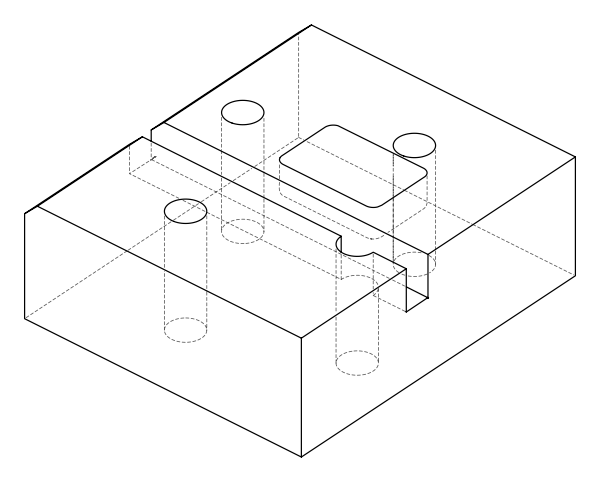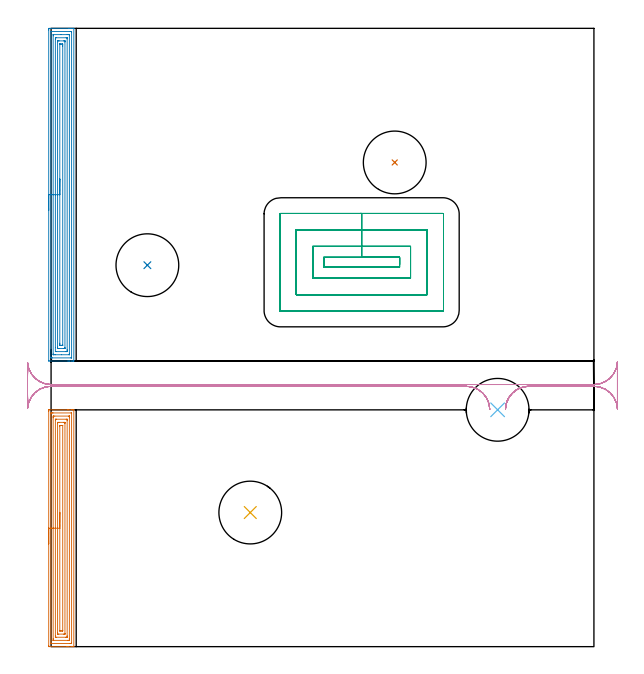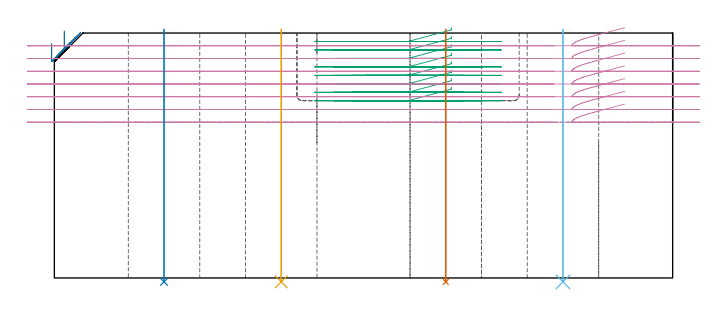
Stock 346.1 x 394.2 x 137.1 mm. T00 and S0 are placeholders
(PLAN: 8 operations, 3 tool changes, 48.5 min)
(1 AREA_MILL | FG_CHAMFER_SURFACE | UGT0205_001 | 7.54 min | 20270 mm3)
(2 AREA_MILL_1 | FG_CHAMFER_SURFACE_1 | UGT0205_001 | 10.47 min | 28093 mm3)
(3 MILL_RECTANGULAR_POCKET | POCKET_RECTANGULAR_STRAIGHT | UGT0201_095 | Follow Part, ap 5, ae 75% | 15.17 min | 383617 mm3)
(4 MILL_RECTANGULAR_SLOT | SLOT_RECTANGULAR | UGT0201_018 | Follow Part, ap 7.5, ae 75% | 13.02 min | 559743 mm3)
(5 INDEXABLE_INSERT_DRILL_THROUGH_HOLE_FROM_SOLID | STEP1HOLE | NXT0302_035 | 0.57 min | 172227 mm3)
(6 INDEXABLE_INSERT_DRILL_THROUGH_HOLE_FROM_SOLID_1 | STEP1HOLE_1 | NXT0302_035 | 0.57 min | 116418 mm3)
(7 INDEXABLE_INSERT_DRILL_THROUGH_HOLE_FROM_SOLID_2 | STEP1HOLE_2 | NXT0302_035 | 0.57 min | 172214 mm3)
(8 INDEXABLE_INSERT_DRILL_THROUGH_HOLE_FROM_SOLID_3 | STEP1HOLE_3 | NXT0302_035 | 0.57 min | 172249 mm3)
(TOOL UGT0205_001 | Chamfer Mill 20 x 3 x 45 deg. | D20 FL50 Z2)
(TOOL UGT0201_095 | End mill 20 mm | D20 R3 FL38 Z4)
(TOOL UGT0201_018 | End mill 30 mm | D30 FL50 Z4)
(TOOL NXT0302_035 | Index. Insert Drill 40mm [880-D4000L40-05] | D40 PA176 FL200 Z2)
(OP 1 AREA_MILL)
G17 G21 G94 G90
T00 M6
G54
G17 G0 G90 X-1.5 Y65.5 S1061 M3
G43 Z147.1 H0
Z131.1
G94 G1 Y65.538 Z130.228 F250.
Y65.652 Z129.363
Y65.841 Z128.512
Y66.103 Z127.68
Y66.437 Z126.874
Y66.84 Z126.1
Y67.308 Z125.364
Y67.84 Z124.672
Y68.429 Z124.029
Y69.072 Z123.44
Y69.764 Z122.908
Y70.5 Z122.44
Y71.274 Z122.037
Y72.08 Z121.703
Y72.912 Z121.441
Y73.764 Z121.252
Y74.628 Z121.138
Y75.5 Z121.1
Y150.004
X-1.499 Y150.405 Z121.101
X-1.495 Y150.89 Z121.103
X-1.492 Y150.991 Z121.106
X-1.014 Y151. Z121.583
X10.478 Z133.072
X11.066 Z133.663
X11.362 Z133.959
X13.13 Z135.724
X13.722 Z136.321
X14.014 Z136.613
X14.175 Z136.774
X14.486 Y150.993 Z137.077
X14.497 Y150.991 Z137.088
X14.5 Y150.851 Z137.1
Y0.149
X14.497 Y0.009 Z137.088
X14.486 Y0.007 Z137.077
X14.174 Y0. Z136.773
X13.722 Z136.321
X13.13 Z135.724
X11.066 Z133.663
X10.478 Z133.072
X9.888 Z132.483
X-1.309 Y0.001 Z121.288
X-1.492 Y0.01 Z121.105
X-1.499 Y0.193 Z121.099
X-1.5 Y0.595 Z121.1
Y75.5
X-0.086 Z122.514
Y148.621
X-0.084 Y148.833 Z122.516
X-0.081 Y148.939 Z122.519
X-0.079 Y148.983 Z122.521
X0.004 Y148.99 Z122.604
X0.381 Y148.998 Z122.981
X0.754 Y148.999 Z123.354
X1.263 Y149. Z123.863
X12.755 Y148.999 Z135.355
X12.971 Y148.995 Z135.571
X13.068 Y148.99 Z135.668
X13.079 Y148.987 Z135.679
X13.081 Y148.973 Z135.681
X13.084 Y148.93 Z135.684
X13.085 Y148.842 Z135.685
X13.086 Y148.666 Z135.686
Y2.379
X13.084 Y2.167 Z135.684
X13.081 Y2.061 Z135.681
X13.079 Y2.017 Z135.679
X12.996 Y2.01 Z135.596
X12.619 Y2.002 Z135.219
X12.246 Y2.001 Z134.846
X11.737 Y2. Z134.337
X0.245 Y2.001 Z122.845
X0.029 Y2.005 Z122.629
X-0.068 Y2.01 Z122.532
X-0.079 Y2.013 Z122.521
X-0.081 Y2.027 Z122.519
X-0.084 Y2.07 Z122.516
X-0.085 Y2.158 Z122.515
X-0.086 Y2.334 Z122.514
Y75.5
X1.328 Z123.928
X1.329 Y145.946 Z123.929
Y146.258
X1.334 Y146.838 Z123.934
X1.335 Y146.985 Z123.935
X1.482 Y146.995 Z124.082
X1.638 Y146.998 Z124.238
X2.362 Y147. Z124.962
X11.362 Y146.999 Z133.962
X11.522 Y146.997 Z134.122
X11.629 Y146.993 Z134.229
X11.663 Y146.99 Z134.263
X11.666 Y146.978 Z134.266
X11.668 Y146.942 Z134.268
X11.67 Y146.838 Z134.27
X11.671 Y146.525 Z134.271
X11.672 Y145.946 Z134.272
X11.671 Y5.054 Z134.271
X11.67 Y4.742 Z134.27
X11.666 Y4.162 Z134.266
X11.664 Y4.016 Z134.264
X11.518 Y4.005 Z134.118
X11.362 Y4.002 Z133.962
X10.638 Y4. Z133.238
X1.638 Y4.001 Z124.238
X1.478 Y4.003 Z124.078
X1.371 Y4.007 Z123.971
X1.337 Y4.01 Z123.937
X1.334 Y4.022 Z123.934
X1.332 Y4.058 Z123.932
X1.33 Y4.162 Z123.93
X1.329 Y4.475 Z123.929
X1.328 Y5.054 Z123.928
Y75.5
X2.743 Z125.343
Y144.163
X2.744 Y144.831 Z125.344
X2.747 Y144.927 Z125.347
X2.749 Y144.978 Z125.349
X2.785 Y144.99 Z125.385
X2.991 Y144.994 Z125.591
X3.406 Y145. Z126.006
X3.46 Z126.06
X9.648 Z132.248
X10.023 Y144.997 Z132.623
X10.211 Y144.992 Z132.811
X10.251 Y144.989 Z132.851
X10.253 Y144.958 Z132.853
X10.255 Y144.902 Z132.855
X10.257 Y144.385 Z132.857
Y144.163
Y6.837
X10.256 Y6.17 Z132.856
X10.253 Y6.073 Z132.853
X10.251 Y6.022 Z132.851
X10.215 Y6.01 Z132.815
X10.009 Y6.006 Z132.609
X9.594 Y6. Z132.194
X9.54 Z132.14
X3.352 Z125.952
X2.977 Y6.003 Z125.577
X2.789 Y6.008 Z125.389
X2.749 Y6.011 Z125.349
X2.747 Y6.042 Z125.347
X2.745 Y6.098 Z125.345
X2.743 Y6.615 Z125.343
Y6.837
Y75.5
X4.157 Z126.757
Y142.514
X4.158 Y142.648 Z126.758
X4.162 Y142.917 Z126.762
X4.164 Y142.986 Z126.764
X4.176 Y142.99 Z126.776
X4.213 Y142.995 Z126.813
X4.29 Y142.998 Z126.89
X4.559 Y143. Z127.159
X5.174 Z127.774
X8.095 Z130.695
X8.71 Y142.999 Z131.31
X8.798 Y142.997 Z131.398
X8.823 Y142.994 Z131.423
X8.832 Y142.992 Z131.432
X8.836 Y142.96 Z131.436
X8.84 Y142.782 Z131.44
X8.842 Y142.514 Z131.442
X8.843 Y142.379 Z131.443
Y8.487
X8.842 Y8.352 Z131.442
X8.838 Y8.083 Z131.438
X8.836 Y8.014 Z131.436
X8.824 Y8.01 Z131.424
X8.787 Y8.005 Z131.387
X8.71 Y8.002 Z131.31
X8.441 Y8. Z131.041
X7.826 Z130.426
X4.905 Z127.505
X4.29 Y8.001 Z126.89
X4.202 Y8.003 Z126.802
X4.177 Y8.006 Z126.777
X4.168 Y8.008 Z126.768
X4.164 Y8.04 Z126.764
X4.16 Y8.218 Z126.76
X4.158 Y8.486 Z126.758
X4.157 Y8.621 Z126.757
Y75.5
X5.571 Z128.171
X5.572 Y140.596 Z128.172
X5.573 Y140.841 Z128.173
X5.576 Y140.963 Z128.176
X5.578 Y140.986 Z128.178
X5.601 Y140.99 Z128.201
X5.66 Y140.997 Z128.26
X6.058 Y140.999 Z128.658
X6.541 Y141. Z129.141
X6.942 Z129.542
X7.426 Y140.999 Z130.026
X7.427 Y140.998 Z130.027
X7.428 Y140.997 Z130.028
Y10.404
X7.426 Y10.159 Z130.026
X7.424 Y10.037 Z130.024
X7.422 Y10.014 Z130.022
X7.399 Y10.01 Z129.999
X7.34 Y10.003 Z129.94
X6.942 Y10.001 Z129.542
X6.459 Y10. Z129.059
X6.058 Z128.658
X5.574 Y10.001 Z128.174
X5.573 Y10.002 Z128.173
X5.572 Y10.003 Z128.172
X5.571 Y75.5 Z128.171
Y76.372 Z128.209
Y77.236 Z128.323
Y78.088 Z128.512
Y78.92 Z128.774
Y79.726 Z129.108
Y80.5 Z129.511
Y81.236 Z129.98
Y81.928 Z130.511
Y82.571 Z131.1
Y83.16 Z131.743
Y83.692 Z132.435
Y84.16 Z133.171
Y84.563 Z133.945
Y84.897 Z134.751
Y85.159 Z135.583
Y85.348 Z136.435
Y85.462 Z137.3
Y85.5 Z138.171
G0 Z147.1
M5
M2
(OP 2 AREA_MILL_1)
G17 G21 G94 G90
T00 M6
G54
G17 G0 G90 X-1.5 Y278.15 S1061 M3
G43 Z147.1 H0
Z131.1
G94 G1 Y278.188 Z130.228 F250.
Y278.302 Z129.364
Y278.491 Z128.512
Y278.753 Z127.68
Y279.087 Z126.874
Y279.49 Z126.1
Y279.959 Z125.364
Y280.49 Z124.672
Y281.079 Z124.029
Y281.722 Z123.44
Y282.414 Z122.909
Y283.15 Z122.44
Y283.924 Z122.037
Y284.73 Z121.703
Y285.562 Z121.441
Y286.414 Z121.252
Y287.278 Z121.138
Y288.15 Z121.1
Y393.178
X-1.499 Y393.58 Z121.101
X-1.495 Y394.067 Z121.103
X-1.492 Y394.191 Z121.106
X-1.014 Y394.196 Z121.584
X-0.4 Y394.2 Z122.197
X11.362 Z133.956
X11.903 Z134.5
X12.246 Z134.842
X12.787 Z135.383
X13.13 Z135.725
X13.815 Z136.414
X14.123 Z136.723
X14.483 Y394.192 Z137.075
X14.505 Y394.19 Z137.095
X14.5 Y394.031 Z137.1
Y182.273
X14.497 Y182.109 Z137.088
X14.483 Y182.108 Z137.074
X14.123 Y182.1 Z136.723
X13.814 Z136.414
X13.13 Z135.725
X11.903 Z134.5
X11.362 Z133.956
X10.749 Z133.344
X-1.285 Y182.101 Z121.312
X-1.492 Y182.11 Z121.106
X-1.499 Y182.317 Z121.099
X-1.5 Y288.15 Z121.1
X-0.086 Z122.514
Y392.006
X-0.085 Y392.112 Z122.515
X-0.082 Y392.164 Z122.518
X-0.08 Y392.183 Z122.52
X-0.05 Y392.19 Z122.55
X0.353 Y392.199 Z122.953
X12.246 Y392.2 Z134.846
X12.728 Y392.199 Z135.328
X12.967 Y392.193 Z135.567
X13.079 Y392.187 Z135.679
X13.085 Y391.838 Z135.685
X13.086 Y391.793 Z135.686
Y184.294
X13.085 Y184.188 Z135.685
X13.082 Y184.136 Z135.682
X13.08 Y184.117 Z135.68
X13.049 Y184.11 Z135.649
X12.647 Y184.101 Z135.247
X0.754 Y184.1 Z123.354
X0.272 Y184.101 Z122.872
X0.033 Y184.107 Z122.633
X-0.079 Y184.113 Z122.521
X-0.085 Y184.462 Z122.515
X-0.086 Y184.507 Z122.514
Y288.15
X1.328 Z123.928
X1.329 Y389.425 Z123.929
X1.333 Y390.006 Z123.933
X1.335 Y390.162 Z123.935
X1.338 Y390.19 Z123.938
X1.383 Y390.194 Z123.983
X1.448 Y390.199 Z124.048
X6.308 Y390.2 Z128.908
X10.286 Z132.886
X11.171 Y390.199 Z133.771
X11.362 Y390.196 Z133.962
X11.553 Y390.19 Z134.153
X11.665 Y390.185 Z134.265
X11.667 Y390.11 Z134.267
X11.669 Y390.006 Z134.269
X11.671 Y389.694 Z134.271
Y186.875
X11.667 Y186.294 Z134.267
X11.664 Y186.139 Z134.264
X11.662 Y186.11 Z134.262
X11.617 Y186.106 Z134.217
X11.552 Y186.102 Z134.152
X6.692 Y186.1 Z129.292
X2.714 Z125.314
X1.829 Y186.101 Z124.429
X1.638 Y186.104 Z124.238
X1.447 Y186.11 Z124.047
X1.335 Y186.115 Z123.935
X1.333 Y186.19 Z123.933
X1.331 Y186.294 Z123.931
X1.329 Y186.606 Z123.929
X1.328 Y288.15 Z123.928
X2.743 Z125.343
Y387.103
X2.744 Y387.326 Z125.344
X2.749 Y387.99 Z125.349
X2.764 Y388.19 Z125.364
X3.425 Y388.2 Z126.025
X9.613 Z132.213
X10.03 Y388.195 Z132.63
X10.237 Y388.19 Z132.837
X10.251 Y388.185 Z132.851
X10.254 Y388.168 Z132.854
X10.256 Y388.132 Z132.856
X10.257 Y388.079 Z132.857
Y387.549
Y189.197
X10.256 Y188.974 Z132.856
X10.251 Y188.31 Z132.851
X10.236 Y188.11 Z132.836
X9.575 Y188.1 Z132.175
X3.387 Z125.987
X2.97 Y188.105 Z125.57
X2.763 Y188.11 Z125.363
X2.749 Y188.115 Z125.349
X2.746 Y188.132 Z125.346
X2.744 Y188.169 Z125.344
X2.743 Y190.761 Z125.343
Y288.15
X4.157 Z126.757
Y385.673
X4.159 Y385.808 Z126.759
X4.164 Y386.077 Z126.764
X4.174 Y386.191 Z126.774
X4.209 Y386.194 Z126.809
X4.29 Y386.197 Z126.89
X4.521 Y386.2 Z127.121
X5.174 Z127.774
X8.056 Z130.656
X8.71 Y386.197 Z131.31
X8.803 Y386.194 Z131.403
X8.828 Y386.191 Z131.428
X8.836 Y386.182 Z131.436
X8.838 Y386.122 Z131.438
X8.841 Y385.943 Z131.441
X8.843 Y385.674 Z131.443
Y385.539
Y190.627
X8.841 Y190.492 Z131.441
X8.836 Y190.223 Z131.436
X8.826 Y190.109 Z131.426
X8.791 Y190.107 Z131.391
X8.71 Y190.103 Z131.31
X8.479 Y190.101 Z131.079
X7.826 Y190.1 Z130.426
X4.944 Z127.544
X4.29 Y190.103 Z126.89
X4.197 Y190.107 Z126.797
X4.172 Y190.11 Z126.772
X4.164 Y190.118 Z126.764
X4.162 Y190.178 Z126.762
X4.159 Y190.357 Z126.759
X4.157 Y190.896 Z126.757
Y288.15
X5.571 Z128.171
Y383.998
X5.573 Y384.121 Z128.173
X5.576 Y384.181 Z128.176
X5.578 Y384.189 Z128.178
X5.586 Y384.193 Z128.186
X5.617 Y384.198 Z128.217
X6.058 Y384.2 Z128.658
X6.499 Z129.099
X6.942 Y384.199 Z129.542
X7.387 Y384.196 Z129.987
X7.42 Y384.19 Z130.02
X7.423 Y384.16 Z130.023
X7.427 Y383.752 Z130.027
X7.428 Y383.26 Z130.028
X7.429 Y382.859 Z130.029
X7.428 Y192.302 Z130.028
X7.427 Y192.179 Z130.027
X7.424 Y192.119 Z130.024
X7.422 Y192.111 Z130.022
X7.414 Y192.107 Z130.014
X7.383 Y192.102 Z129.983
X6.942 Y192.1 Z129.542
X6.501 Z129.101
X6.058 Y192.101 Z128.658
X5.613 Y192.104 Z128.213
X5.58 Y192.11 Z128.18
X5.577 Y192.14 Z128.177
X5.573 Y192.548 Z128.173
X5.571 Y193.04 Z128.171
Y193.442
Y288.15
Y289.022 Z128.209
Y289.887 Z128.323
Y290.738 Z128.512
Y291.57 Z128.774
Y292.376 Z129.108
Y293.15 Z129.511
Y293.886 Z129.98
Y294.578 Z130.511
Y295.221 Z131.1
Y295.81 Z131.743
Y296.342 Z132.435
Y296.81 Z133.171
Y297.213 Z133.945
Y297.547 Z134.751
Y297.809 Z135.583
Y297.998 Z136.435
Y298.112 Z137.3
Y298.15 Z138.171
G0 Z147.1
M5
M2
(OP 3 MILL_RECTANGULAR_POCKET)
G17 G21 G94 G90
T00 M6
G54
G17 G0 G90 X222.2 Y243.523 S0 M3
G43 Z147.1 H0
Z140.1
G94 G1 Y248.2 Z138.847 F250.
X198. Z132.362
X173.8 F500.
Y241.9
X222.2
Y248.2
X198.
Y255.2
X166.8
Y234.9
X229.2
Y255.2
X198.
Y265.7
X156.3
Y224.4
X239.7
Y265.7
X198.
Y276.2
X146.2
G3 X145.8 Y275.8 R0.4
G1 Y214.3
G3 X146.2 Y213.9 R0.4
G1 X249.8
G3 X250.2 Y214.3 R0.4
G1 Y275.8
G3 X249.8 Y276.2 R0.4
G1 X198.
X197.
G0 X222.2 Y243.523 Z135.362
G1 Y248.2 Z134.109 F250.
X198. Z127.625
X173.8 F500.
Y241.9
X222.2
Y248.2
X198.
Y255.2
X166.8
Y234.9
X229.2
Y255.2
X198.
Y265.7
X156.3
Y224.4
X239.7
Y265.7
X198.
Y276.2
X146.2
G3 X145.8 Y275.8 R0.4
G1 Y214.3
G3 X146.2 Y213.9 R0.4
G1 X249.8
G3 X250.2 Y214.3 R0.4
G1 Y275.8
G3 X249.8 Y276.2 R0.4
G1 X198.
X197.
G0 X222.2 Y243.523 Z130.625
G1 Y248.2 Z129.372 F250.
X198. Z122.887
X173.8 F500.
Y241.9
X222.2
Y248.2
X198.
Y255.2
X166.8
Y234.9
X229.2
Y255.2
X198.
Y265.7
X156.3
Y224.4
X239.7
Y265.7
X198.
Y276.2
X146.2
G3 X145.8 Y275.8 R0.4
G1 Y214.3
G3 X146.2 Y213.9 R0.4
G1 X249.8
G3 X250.2 Y214.3 R0.4
G1 Y275.8
G3 X249.8 Y276.2 R0.4
G1 X198.
X197.
G0 X222.2 Y243.523 Z125.887
G1 Y248.2 Z124.634 F250.
X198. Z118.15
X173.8 F500.
Y241.9
X222.2
Y248.2
X198.
Y255.2
X166.8
Y234.9
X229.2
Y255.2
X198.
Y265.7
X156.3
Y224.4
X239.7
Y265.7
X198.
Y276.2
X146.2
G3 X145.8 Y275.8 R0.4
G1 Y214.3
G3 X146.2 Y213.9 R0.4
G1 X249.8
G3 X250.2 Y214.3 R0.4
G1 Y275.8
G3 X249.8 Y276.2 R0.4
G1 X198.
X197.
G0 X222.2 Y243.523 Z121.15
G1 Y248.2 Z119.897 F250.
X198. Z113.412
X173.8 F500.
Y241.9
X222.2
Y248.2
X198.
Y255.2
X166.8
Y234.9
X229.2
Y255.2
X198.
Y265.7
X156.3
Y224.4
X239.7
Y265.7
X198.
Y276.2
X146.2
G3 X145.8 Y275.8 R0.4
G1 Y214.3
G3 X146.2 Y213.9 R0.4
G1 X249.8
G3 X250.2 Y214.3 R0.4
G1 Y275.8
G3 X249.8 Y276.2 R0.4
G1 X198.
X197.
G0 X222.2 Y243.523 Z116.412
G1 Y248.2 Z115.159 F250.
X198. Z108.675
X173.8 F500.
Y241.9
X222.2
Y248.2
X198.
Y255.2
X166.8
Y234.9
X229.2
Y255.2
X198.
Y265.7
X156.3
Y224.4
X239.7
Y265.7
X198.
Y276.2
X146.2
G3 X145.8 Y275.8 R0.4
G1 Y214.3
G3 X146.2 Y213.9 R0.4
G1 X249.8
G3 X250.2 Y214.3 R0.4
G1 Y275.8
G3 X249.8 Y276.2 R0.4
G1 X198.
X197.
G0 X222.2 Y243.523 Z111.675
G1 Y248.2 Z110.422 F250.
X198. Z103.937
X173.8 F500.
Y241.9
X222.2
Y248.2
X198.
Y255.2
X166.8
Y234.9
X229.2
Y255.2
X198.
Y265.7
X156.3
Y224.4
X239.7
Y265.7
X198.
Y276.2
X146.2
G3 X145.8 Y275.8 R0.4
G1 Y214.3
G3 X146.2 Y213.9 R0.4
G1 X249.8
G3 X250.2 Y214.3 R0.4
G1 Y275.8
G3 X249.8 Y276.2 R0.4
G1 X198.
X197.
G0 X222.2 Y243.523 Z106.937
G1 Y248.2 Z105.684 F250.
X198. Z99.2
X173.8 F500.
Y241.9
X222.2
Y248.2
X198.
Y255.2
X166.8
Y234.9
X229.2
Y255.2
X198.
Y265.7
X156.3
Y224.4
X239.7
Y265.7
X198.
Y276.2
X146.2
G3 X145.8 Y275.8 R0.4
G1 Y214.3
G3 X146.2 Y213.9 R0.4
G1 X249.8
G3 X250.2 Y214.3 R0.4
G1 Y275.8
G3 X249.8 Y276.2 R0.4
G1 X198.
X197.
G0 Z147.1
M5
M2
(OP 4 MILL_RECTANGULAR_SLOT)
G17 G21 G94 G90
T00 M6
G54
G17 G0 G90 X319.209 Y166. S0 M3
G43 Z147.1 H0
Z140.1
G94 G1 X304.313 Z136.108 F250.
X303.243 Y165.934 Z135.821
X302.18 Y165.792 Z135.534
X301.13 Y165.574 Z135.246
X300.098 Y165.282 Z134.959
X299.09 Y164.917 Z134.672
X298.111 Y164.481 Z134.385
X297.165 Y163.976 Z134.097
X296.257 Y163.405 Z133.81
X295.393 Y162.77 Z133.523
X294.576 Y162.075 Z133.235
X293.811 Y161.324 Z132.948
X293.102 Y160.52 Z132.661
X292.452 Y159.668 Z132.373
X291.864 Y158.771 Z132.086
X291.342 Y157.834 Z131.799
X290.888 Y156.863 Z131.512
X290.504 Y155.862 Z131.224
X290.194 Y154.836 Z130.937
X289.957 Y153.79 Z130.65
X289.795 Y152.73 Z130.362
X289.71 Y151.661 Z130.075
X289.703 Y151.274 Z129.971
G2 X304.7 Y166. R15. F500.
G1 X346.1
G2 X361.09 Y151.548 R15.
G1 Y181.552
G2 X346.1 Y167.1 R15.
G1 X0.
G2 X-14.135 Y177.08 R15.
G1 X-14.163 Y177.089
G3 X-15. Y172.15 R15.
G1 Y160.946
G3 X-14.164 Y156.008 R15.
G1 X-14.136 Y156.018
G2 X0. Y166. R15.
G1 X264.7
G2 X279.697 Y151.274 R15.
G0 Z147.1
X319.209 Y166.
Z132.971
G1 X304.313 Z128.98 F250.
X303.243 Y165.934 Z128.692
X302.18 Y165.792 Z128.405
X301.13 Y165.574 Z128.118
X300.098 Y165.282 Z127.831
X299.09 Y164.917 Z127.543
X298.111 Y164.481 Z127.256
X297.165 Y163.976 Z126.969
X296.257 Y163.405 Z126.681
X295.393 Y162.77 Z126.394
X294.576 Y162.075 Z126.107
X293.811 Y161.324 Z125.82
X293.102 Y160.52 Z125.532
X292.452 Y159.668 Z125.245
X291.864 Y158.771 Z124.958
X291.342 Y157.834 Z124.67
X290.888 Y156.863 Z124.383
X290.504 Y155.862 Z124.096
X290.194 Y154.836 Z123.808
X289.957 Y153.79 Z123.521
X289.795 Y152.73 Z123.234
X289.71 Y151.661 Z122.947
X289.703 Y151.274 Z122.843
G2 X304.7 Y166. R15. F500.
G1 X346.1
G2 X361.09 Y151.548 R15.
G1 X361.1
Y181.552
X361.09
G2 X346.1 Y167.1 R15.
G1 X0.
G2 X-14.912 Y180.475 R15.
G1 X-14.942 Y180.478
G3 X-15. Y179.156 R15.
G1 Y153.919
G3 X-14.943 Y152.611 R15.
G1 X-14.913 Y152.614
G2 X0. Y166. R15.
G1 X264.7
G2 X279.697 Y151.274 R15.
G0 Z147.1
X319.209 Y166.
Z125.843
G1 X304.313 Z121.851 F250.
X303.243 Y165.934 Z121.564
X302.18 Y165.792 Z121.277
X301.13 Y165.574 Z120.989
X300.098 Y165.282 Z120.702
X299.09 Y164.917 Z120.415
X298.111 Y164.481 Z120.127
X297.165 Y163.976 Z119.84
X296.257 Y163.405 Z119.553
X295.393 Y162.77 Z119.266
X294.576 Y162.075 Z118.978
X293.811 Y161.324 Z118.691
X293.102 Y160.52 Z118.404
X292.452 Y159.668 Z118.116
X291.864 Y158.771 Z117.829
X291.342 Y157.834 Z117.542
X290.888 Y156.863 Z117.254
X290.504 Y155.862 Z116.967
X290.194 Y154.836 Z116.68
X289.957 Y153.79 Z116.393
X289.795 Y152.73 Z116.105
X289.71 Y151.661 Z115.818
X289.703 Y151.274 Z115.714
G2 X304.7 Y166. R15. F500.
G1 X346.1
G2 X361.09 Y151.548 R15.
G1 Y181.552
G2 X346.1 Y167.1 R15.
G1 X0.
G2 X-14.97 Y181.152 R15.
G1 X-15.
Y151.948
X-14.97
G2 X0. Y166. R15.
G1 X264.7
G2 X279.697 Y151.274 R15.
G0 Z147.1
X319.209 Y166.
Z118.714
G1 X304.313 Z114.723 F250.
X303.243 Y165.934 Z114.435
X302.18 Y165.792 Z114.148
X301.13 Y165.574 Z113.861
X300.098 Y165.282 Z113.573
X299.09 Y164.917 Z113.286
X298.111 Y164.481 Z112.999
X297.165 Y163.976 Z112.712
X296.257 Y163.405 Z112.424
X295.393 Y162.77 Z112.137
X294.576 Y162.075 Z111.85
X293.811 Y161.324 Z111.562
X293.102 Y160.52 Z111.275
X292.452 Y159.668 Z110.988
X291.864 Y158.771 Z110.701
X291.342 Y157.834 Z110.413
X290.888 Y156.863 Z110.126
X290.504 Y155.862 Z109.839
X290.194 Y154.836 Z109.551
X289.957 Y153.79 Z109.264
X289.795 Y152.73 Z108.977
X289.71 Y151.661 Z108.689
X289.703 Y151.274 Z108.586
G2 X304.7 Y166. R15. F500.
G1 X346.1
G2 X361.09 Y151.548 R15.
G1 Y181.552
G2 X346.1 Y167.1 R15.
G1 X0.
G2 X-14.97 Y181.152 R15.
G1 X-15.
Y151.948
X-14.97
G2 X0. Y166. R15.
G1 X264.7
G2 X279.697 Y151.274 R15.
G0 Z147.1
X319.209 Y166.
Z111.586
G1 X304.313 Z107.594 F250.
X303.243 Y165.934 Z107.307
X302.18 Y165.792 Z107.019
X301.13 Y165.574 Z106.732
X300.098 Y165.282 Z106.445
X299.09 Y164.917 Z106.158
X298.111 Y164.481 Z105.87
X297.165 Y163.976 Z105.583
X296.257 Y163.405 Z105.296
X295.393 Y162.77 Z105.008
X294.576 Y162.075 Z104.721
X293.811 Y161.324 Z104.434
X293.102 Y160.52 Z104.147
X292.452 Y159.668 Z103.859
X291.864 Y158.771 Z103.572
X291.342 Y157.834 Z103.285
X290.888 Y156.863 Z102.997
X290.504 Y155.862 Z102.71
X290.194 Y154.836 Z102.423
X289.957 Y153.79 Z102.135
X289.795 Y152.73 Z101.848
X289.71 Y151.661 Z101.561
X289.703 Y151.274 Z101.457
G2 X304.7 Y166. R15. F500.
G1 X346.1
G2 X361.09 Y151.548 R15.
G1 Y181.552
G2 X346.1 Y167.1 R15.
G1 X0.
G2 X-14.97 Y181.152 R15.
G1 X-15.
Y151.948
X-14.97
G2 X0. Y166. R15.
G1 X264.7
G2 X279.697 Y151.274 R15.
G0 Z147.1
X319.209 Y166.
Z104.457
G1 X304.313 Z100.466 F250.
X303.243 Y165.934 Z100.178
X302.18 Y165.792 Z99.891
X301.13 Y165.574 Z99.604
X300.098 Y165.282 Z99.316
X299.09 Y164.917 Z99.029
X298.111 Y164.481 Z98.742
X297.165 Y163.976 Z98.454
X296.257 Y163.405 Z98.167
X295.393 Y162.77 Z97.88
X294.576 Y162.075 Z97.593
X293.811 Y161.324 Z97.305
X293.102 Y160.52 Z97.018
X292.452 Y159.668 Z96.731
X291.864 Y158.771 Z96.443
X291.342 Y157.834 Z96.156
X290.888 Y156.863 Z95.869
X290.504 Y155.862 Z95.582
X290.194 Y154.836 Z95.294
X289.957 Y153.79 Z95.007
X289.795 Y152.73 Z94.72
X289.71 Y151.661 Z94.432
X289.703 Y151.274 Z94.329
G2 X304.7 Y166. R15. F500.
G1 X346.1
G2 X361.09 Y151.548 R15.
G1 Y181.552
G2 X346.1 Y167.1 R15.
G1 X0.
G2 X-14.97 Y181.152 R15.
G1 X-15.
Y151.948
X-14.97
G2 X0. Y166. R15.
G1 X264.7
G2 X279.697 Y151.274 R15.
G0 Z147.1
X319.209 Y166.
Z97.329
G1 X304.313 Z93.337 F250.
X303.243 Y165.934 Z93.05
X302.18 Y165.792 Z92.762
X301.13 Y165.574 Z92.475
X300.098 Y165.282 Z92.188
X299.09 Y164.917 Z91.901
X298.111 Y164.481 Z91.613
X297.165 Y163.976 Z91.326
X296.257 Y163.405 Z91.039
X295.393 Y162.77 Z90.751
X294.576 Y162.075 Z90.464
X293.811 Y161.324 Z90.177
X293.102 Y160.52 Z89.889
X292.452 Y159.668 Z89.602
X291.864 Y158.771 Z89.315
X291.342 Y157.834 Z89.028
X290.888 Y156.863 Z88.74
X290.504 Y155.862 Z88.453
X290.194 Y154.836 Z88.166
X289.957 Y153.79 Z87.878
X289.795 Y152.73 Z87.591
X289.71 Y151.661 Z87.304
X289.703 Y151.274 Z87.2
G2 X304.7 Y166. R15. F500.
G1 X346.1
G2 X361.09 Y151.548 R15.
G1 Y181.552
G2 X346.1 Y167.1 R15.
G1 X0.
G2 X-14.97 Y181.152 R15.
G1 X-15.
Y151.948
X-14.97
G2 X0. Y166. R15.
G1 X264.7
G2 X279.697 Y151.274 R15.
G0 Z147.1
M5
M2
(OP 5 INDEXABLE_INSERT_DRILL_THROUGH_HOLE_FROM_SOLID)
G17 G21 G94 G90
T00 M6
G54
G17 G0 G90 X127. Y85.5 S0 M3
G43 Z147.1 H1
G94 G81 G98 Z-2.198 F250. R139.1
G80
M5
M2
(OP 6 INDEXABLE_INSERT_DRILL_THROUGH_HOLE_FROM_SOLID_1)
G17 G21 G94 G90
T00 M6
G54
G17 G0 G90 X284.7 Y151. S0 M3
G43 Z147.1 H1
G94 G81 G98 Z-2.198 F250. R139.1
G80
M5
M2
(OP 7 INDEXABLE_INSERT_DRILL_THROUGH_HOLE_FROM_SOLID_2)
G17 G21 G94 G90
T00 M6
G54
G17 G0 G90 X219.1 Y308.7 S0 M3
G43 Z147.1 H1
G94 G81 G98 Z-2.198 F250. R139.1
G80
M5
M2
(OP 8 INDEXABLE_INSERT_DRILL_THROUGH_HOLE_FROM_SOLID_3)
G17 G21 G94 G90
T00 M6
G54
G17 G0 G90 X61.4 Y243.2 S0 M3
G43 Z147.1 H1
G94 G81 G98 Z-2.198 F250. R139.1
G80
M5
M2
